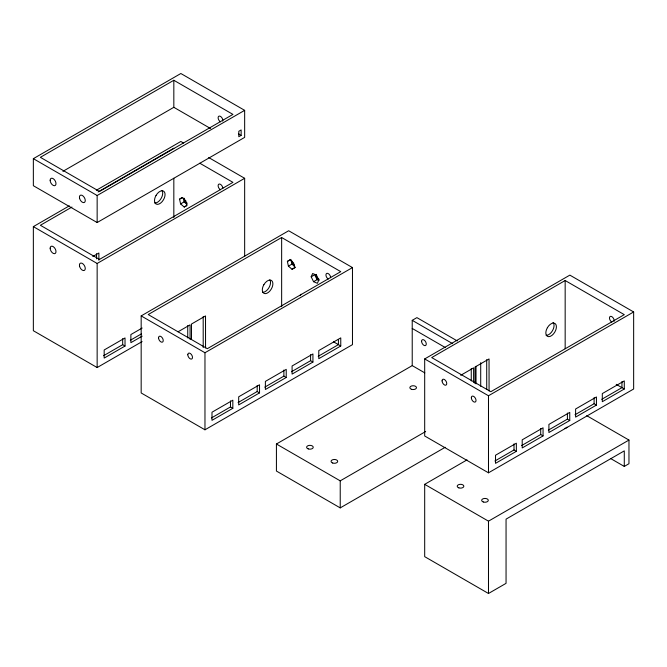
<?xml version="1.0" encoding="UTF-8"?>
<svg xmlns="http://www.w3.org/2000/svg" width="667" height="667" viewBox="0 0 667 667"><rect width="100%" height="100%" fill="white"/><g stroke="black" fill="none" stroke-linecap="round" stroke-linejoin="round"><path stroke-width="1" d="M311.181 276.813L312.631 273.512L316.458 275.104L318.834 279.99L317.384 283.292L313.565 281.699L311.181 276.813L314.699 274.787L317.075 279.673L318.984 280.465M300.15 295.631L301.034 294.23M179.556 199.158L182.158 197.54L185.793 200.684L186.827 205.436L184.234 207.053L180.59 203.91L179.556 199.158L182.191 197.632M287.377 261.406L289.978 259.788L293.613 262.931L294.647 267.684L292.046 269.301L288.411 266.158L287.377 261.406L290.012 259.88M241.137 135.343L238.803 136.71L238.803 131.299L241.137 129.94L241.137 135.343L238.444 133.792M33.35 158.671L180.849 73.512L244.656 110.347L244.656 137.385L97.149 222.545L33.35 185.709L33.35 158.671L97.149 195.506L244.656 110.347M173.829 80.273L40.37 157.32L99.491 191.454L232.95 114.407L173.829 80.273L173.829 107.312L62.915 171.344M142.121 341.587L97.149 367.55L33.35 330.715L33.35 226.63L69.326 205.853M96.306 190.278L180.849 141.471L183.55 143.021M71.936 207.053L40.37 225.279L99.491 259.405L232.95 182.358L199.808 163.223M98.082 191.954L173.829 148.224M180.59 203.91L184.109 201.884L187.018 204.394M92.821 256.503L98.874 253.001L98.883 260.23M184.234 207.053L186.86 205.528M33.35 226.63L97.149 263.465L244.656 178.306L244.656 256.37M141.171 315.908L288.669 230.749L352.468 267.584L352.468 344.639L204.969 429.798L141.171 392.963L141.171 315.908L204.969 352.743L352.468 267.584M281.649 237.51L148.191 314.557L207.312 348.691L340.762 271.644L281.649 237.51L281.649 306.695M142.163 328.039L130.874 334.559L130.874 342.671L142.163 336.151M103.568 355.728L122.678 344.697L125.021 346.048L125.021 337.944L104.177 349.975L104.177 358.087L125.021 346.048M130.265 340.32L141.554 333.8M288.411 266.158L291.921 264.132L294.831 266.642M178.056 331.791L190.07 324.854L190.078 339.303M292.046 269.301L295.556 267.275M313.565 281.699L317.075 279.673M211.389 417.976L230.49 406.945L232.833 408.296L232.833 400.192L211.989 412.223L211.989 420.335L232.833 408.296M238.086 402.568L257.195 391.537L259.53 392.888L259.53 384.776L238.686 396.807L238.686 404.919L259.53 392.888M264.782 387.152L283.892 376.121L286.226 377.472L286.226 369.36L265.383 381.399L265.383 389.503L286.226 377.472M291.479 371.736L310.589 360.705L312.931 362.056L312.931 353.952L292.088 365.983L292.088 374.095L312.931 362.056M318.201 356.311L338.419 344.639L340.762 345.99L340.762 337.877L318.784 350.567L318.784 358.679L340.762 345.99M445.206 447.282L340.228 507.887L276.421 471.052L276.421 444.014L412.223 365.616L412.223 320.335L416.9 317.625L457.337 340.97M424.687 358.929L569.851 275.121L633.65 311.956L633.65 389.003L488.486 472.811L424.687 435.976L424.687 358.929L488.486 395.764L633.65 311.956M565.166 280.524L431.716 357.579L490.829 391.704L624.287 314.657L565.166 280.524L565.166 348.683M460.714 375.304L473.595 367.867L473.603 382.316M276.421 444.014L340.228 480.849L425.663 431.524M586.735 415.674L628.964 440.062L628.964 463.715L624.287 466.425L624.287 450.875L506.053 519.134L506.053 583.35L488.486 593.488L424.687 556.653L424.687 484.334L467.008 459.897M494.906 460.997L514.015 449.967L516.358 451.317L516.358 443.205L495.514 455.244L495.514 463.348L516.358 451.317M521.602 445.581L540.712 434.551L543.055 435.901L543.055 427.797L522.211 439.828L522.211 447.941L543.055 435.901M548.307 430.173L567.409 419.134L569.751 420.493L569.751 412.381L548.908 424.412L548.908 432.524L569.751 420.493M575.004 414.757L594.105 403.727L596.448 405.077L596.448 396.965L575.604 408.996L575.604 417.108L596.448 405.077M601.717 399.333L621.944 387.652L624.287 389.003L624.287 380.899L602.301 393.588L602.301 401.701L624.287 389.003M424.687 484.334L488.486 521.169L628.964 440.062M173.829 107.312L210.555 128.514M616.225 384.35L621.594 387.452M208.713 157.554L244.656 178.306M412.223 320.335L452.66 343.68M412.223 328.439L445.473 347.64M610.805 458.638L624.287 466.425M412.223 365.616L424.804 372.878M333.583 341.837L338.069 344.43M552.96 322.486L553.343 322.836A7.454 4.302 -60 0 1 553.343 328.923L552.501 330.665A7.454 4.302 -60 0 1 546.14 335.301M290.887 259.371L291.921 264.132M183.275 198.082L184.109 201.884M489.069 390.945L489.044 358.946L474.996 367.058L475.012 383.575M486.702 359.663L486.727 389.586M471.252 368.584L471.261 380.965M205.553 347.924L205.519 315.933L191.479 324.037L191.487 339.52M203.185 316.642L203.21 347.607M187.727 325.563L187.744 337.944M96.54 253.718L96.54 258.879M621.944 381.574L621.944 387.652M594.105 397.64L594.105 403.727M567.409 413.056L567.409 419.134M540.712 428.472L540.712 434.551M514.015 443.88L514.015 449.967M488.486 395.764L488.486 472.811M488.486 521.169L488.486 593.488M480.707 362.681L480.707 386.293M476.021 366.308L476.021 383.867M340.228 480.849L340.228 507.887M338.419 339.57L338.419 344.639M310.589 354.627L310.589 360.705M283.892 370.035L283.892 376.121M257.195 385.451L257.195 391.537M230.49 400.867L230.49 406.945M204.969 352.743L204.969 429.798M173.829 178.231L173.829 217.542M122.678 338.619L122.678 344.697M97.149 195.506L97.149 222.545M97.149 263.465L97.149 367.55M611.814 322.061A3.31 1.909 60 0 1 609.488 317.775A3.31 1.909 60 0 1 612.223 316.925A3.31 1.909 60 0 1 614.082 321.361M566.967 427.122A3.31 1.909 0 0 1 564.607 428.464M269.818 279.823A7.454 4.302 -60 0 1 269.818 285.901L268.984 287.644A7.454 4.302 -60 0 1 262.623 292.288M328.297 279.039A3.31 1.909 60 0 1 325.955 274.987A3.31 1.909 60 0 1 328.297 273.637A3.31 1.909 60 0 1 330.64 277.689M319.126 279.331A3.31 1.909 60 0 1 316.258 274.37M294.522 265.224A3.31 1.909 60 0 1 292.179 261.164M187.31 203.227A3.31 1.909 60 0 1 184.442 198.266M220.477 189.761A3.31 1.909 60 0 1 218.134 185.701A3.31 1.909 60 0 1 220.477 184.35A3.31 1.909 60 0 1 222.82 188.411M161.998 190.537A7.454 4.302 -60 0 1 161.998 196.623L161.164 198.366A7.454 4.302 -60 0 1 154.802 203.001M220.477 121.803A3.31 1.909 60 0 1 218.142 117.517A3.31 1.909 60 0 1 220.885 116.675A3.31 1.909 60 0 1 222.736 121.111M156.053 195.414L155.219 197.157A7.454 4.302 -60 0 0 155.219 203.243L156.053 204.019A7.454 4.302 -60 0 0 163.507 199.716L164.34 197.974A7.454 4.302 -60 0 0 164.34 191.888L163.507 191.112A7.454 4.302 -60 0 0 156.053 195.414M263.874 284.701L263.031 286.443A7.454 4.302 -60 0 0 263.031 292.521L263.874 293.297A7.454 4.302 -60 0 0 271.319 289.003L272.161 287.252A7.454 4.302 -60 0 0 272.161 281.174L271.319 280.398A7.454 4.302 -60 0 0 263.874 284.701M547.39 327.714L546.556 329.456A7.454 4.302 -60 0 0 546.556 335.543L547.39 336.318A7.454 4.302 -60 0 0 554.844 332.016L555.678 330.273A7.454 4.302 -60 0 0 555.678 324.187L554.844 323.412A7.454 4.302 -60 0 0 547.39 327.714M442.071 380.857A3.31 1.909 60 0 0 445.581 385.226A3.31 1.909 60 0 0 445.581 380.549A3.31 1.909 60 0 0 442.071 380.857M471.336 397.757A3.31 1.909 60 0 0 474.854 402.126A3.31 1.909 60 0 0 474.854 397.44A3.31 1.909 60 0 0 471.336 397.757M483.308 501.984A3.31 1.909 0 0 0 488.294 500.35A3.31 1.909 0 0 0 483.35 498.674A3.31 1.909 0 0 0 483.308 501.984M458.854 487.869A3.31 1.909 0 0 0 463.84 486.235A3.31 1.909 0 0 0 458.896 484.559A3.31 1.909 0 0 0 458.854 487.869M421.586 341.287A3.31 1.909 60 0 0 425.096 345.656A3.31 1.909 60 0 0 425.096 340.97A3.31 1.909 60 0 0 421.586 341.287M332.708 463.023A3.31 1.909 0 0 0 337.694 461.389A3.31 1.909 0 0 0 332.75 459.713A3.31 1.909 0 0 0 332.708 463.023M308.254 448.908A3.31 1.909 0 0 0 313.24 447.274A3.31 1.909 0 0 0 308.287 445.598A3.31 1.909 0 0 0 308.254 448.908M411.489 389.303A3.31 1.909 0 0 0 416.475 387.669A3.31 1.909 0 0 0 411.531 385.993A3.31 1.909 0 0 0 411.489 389.303M158.554 337.844A3.31 1.909 60 0 0 162.064 342.213A3.31 1.909 60 0 0 162.064 337.527A3.31 1.909 60 0 0 158.554 337.844M187.819 354.736A3.31 1.909 60 0 0 191.329 359.104A3.31 1.909 60 0 0 191.329 354.427A3.31 1.909 60 0 0 187.819 354.736M50.15 248.224A4.135 2.393 60 0 0 54.536 253.685A4.135 2.393 60 0 0 54.536 247.832A4.135 2.393 60 0 0 50.15 248.224M79.481 265.858A4.135 2.393 60 0 0 84.3 270.452A4.135 2.393 60 0 0 83.25 264.115A4.135 2.393 60 0 0 79.481 265.858M79.481 197.907A4.135 2.393 60 0 0 84.3 202.501A4.135 2.393 60 0 0 83.25 196.165A4.135 2.393 60 0 0 79.481 197.907M50.15 180.265A4.135 2.393 60 0 0 54.536 185.726A4.135 2.393 60 0 0 54.536 179.873A4.135 2.393 60 0 0 50.15 180.265"/></g></svg>
